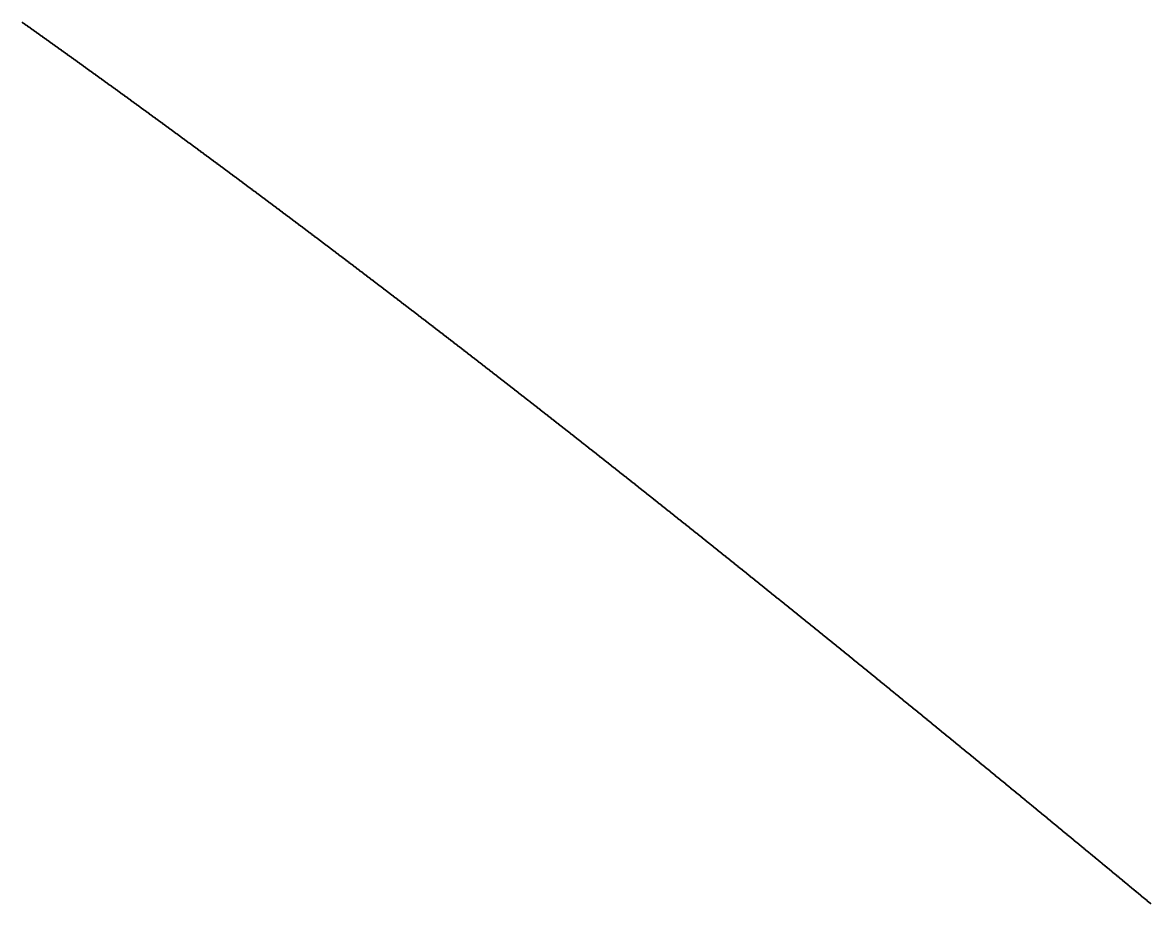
# Model space of a CAD drawing. Header units: metres. Extents: x 0 to 360, y 0 to 49.
# Drawn here: x 157.51 to 168.75, y 28.64 to 37.42 of the extents above; entities that cross this region are included whole.
import ezdxf

# ---------------------------------------------------------------- set-up
doc = ezdxf.new("R2010")
doc.units = ezdxf.units.M

msp = doc.modelspace()

# ---------------------------------------------------------------- linework, layer by layer
for p in [(157.507, 37.425), (157.513, 37.42), (157.519, 37.416), (157.525, 37.412), (157.531, 37.408), (157.537, 37.403), (157.543, 37.399), (157.549, 37.395), (157.555, 37.391), (157.561, 37.386), (157.567, 37.382), (157.573, 37.378), (157.579, 37.374), (157.585, 37.369), (157.591, 37.365), (157.597, 37.361), (157.603, 37.356), (157.609, 37.352), (157.615, 37.348), (157.621, 37.344), (157.627, 37.339), (157.633, 37.335), (157.639, 37.331), (157.645, 37.327), (157.651, 37.322), (157.657, 37.318), (157.663, 37.314), (157.669, 37.309), (157.675, 37.305), (157.681, 37.301), (157.687, 37.297), (157.693, 37.292), (157.699, 37.288), (157.705, 37.284), (157.711, 37.28), (157.717, 37.275), (157.723, 37.271), (157.729, 37.267), (157.735, 37.262), (157.741, 37.258), (157.747, 37.254), (157.753, 37.25), (157.759, 37.245), (157.765, 37.241), (157.771, 37.237), (157.777, 37.232), (157.783, 37.228), (157.789, 37.224), (157.795, 37.22), (157.801, 37.215), (157.807, 37.211), (157.813, 37.207), (157.819, 37.202), (157.825, 37.198), (157.831, 37.194), (157.837, 37.19), (157.843, 37.185), (157.849, 37.181), (157.855, 37.177), (157.861, 37.172), (157.867, 37.168), (157.873, 37.164), (157.879, 37.16), (157.885, 37.155), (157.891, 37.151), (157.897, 37.147), (157.903, 37.142), (157.909, 37.138), (157.915, 37.134), (157.921, 37.129), (157.927, 37.125), (157.933, 37.121), (157.939, 37.117), (157.945, 37.112), (157.951, 37.108), (157.957, 37.104), (157.963, 37.099), (157.969, 37.095), (157.975, 37.091), (157.981, 37.086), (157.987, 37.082), (157.993, 37.078), (157.999, 37.074), (158.005, 37.069), (158.011, 37.065), (158.017, 37.061), (158.023, 37.056), (158.029, 37.052), (158.035, 37.048), (158.041, 37.043), (158.047, 37.039), (158.053, 37.035), (158.059, 37.03), (158.065, 37.026), (158.071, 37.022), (158.077, 37.017), (158.083, 37.013), (158.089, 37.009), (158.095, 37.005), (158.101, 37), (158.107, 36.996), (158.113, 36.992), (158.119, 36.987), (158.125, 36.983), (158.131, 36.979), (158.137, 36.974), (158.143, 36.97), (158.149, 36.966), (158.155, 36.961), (158.161, 36.957), (158.167, 36.953), (158.173, 36.948), (158.179, 36.944), (158.185, 36.94), (158.191, 36.935), (158.197, 36.931), (158.203, 36.927), (158.209, 36.922), (158.215, 36.918), (158.221, 36.914), (158.227, 36.909), (158.233, 36.905), (158.239, 36.901), (158.245, 36.896), (158.251, 36.892), (158.257, 36.888), (158.263, 36.883), (158.269, 36.879), (158.275, 36.875), (158.281, 36.87), (158.287, 36.866), (158.293, 36.862), (158.299, 36.857), (158.305, 36.853), (158.311, 36.849), (158.317, 36.844), (158.323, 36.84), (158.329, 36.836), (158.335, 36.831), (158.341, 36.827), (158.347, 36.823), (158.353, 36.818), (158.359, 36.814), (158.365, 36.81), (158.371, 36.805), (158.378, 36.801), (158.384, 36.796), (158.39, 36.792), (158.396, 36.788), (158.402, 36.783), (158.408, 36.779), (158.414, 36.775), (158.42, 36.77), (158.426, 36.766), (158.432, 36.762), (158.438, 36.757), (158.444, 36.753), (158.45, 36.749), (158.456, 36.744), (158.462, 36.74), (158.468, 36.736), (158.474, 36.731), (158.48, 36.727), (158.486, 36.722), (158.492, 36.718), (158.498, 36.714), (158.504, 36.709), (158.51, 36.705), (158.516, 36.701), (158.522, 36.696), (158.528, 36.692), (158.534, 36.688), (158.54, 36.683), (158.546, 36.679), (158.552, 36.674), (158.558, 36.67), (158.564, 36.666), (158.57, 36.661), (158.576, 36.657), (158.582, 36.653), (158.588, 36.648), (158.594, 36.644), (158.6, 36.639), (158.606, 36.635), (158.612, 36.631), (158.618, 36.626), (158.624, 36.622), (158.63, 36.618), (158.636, 36.613), (158.642, 36.609), (158.648, 36.604), (158.654, 36.6), (158.66, 36.596), (158.666, 36.591), (158.672, 36.587), (158.678, 36.583), (158.684, 36.578), (158.69, 36.574), (158.696, 36.569), (158.702, 36.565), (158.708, 36.561), (158.714, 36.556), (158.72, 36.552), (158.726, 36.548), (158.732, 36.543), (158.738, 36.539), (158.744, 36.534), (158.75, 36.53), (158.756, 36.526), (158.762, 36.521), (158.768, 36.517), (158.774, 36.512), (158.78, 36.508), (158.786, 36.504), (158.792, 36.499), (158.798, 36.495), (158.804, 36.49), (158.81, 36.486), (158.816, 36.482), (158.822, 36.477), (158.828, 36.473), (158.834, 36.468), (158.84, 36.464), (158.846, 36.46), (158.852, 36.455), (158.859, 36.451), (158.865, 36.446), (158.871, 36.442), (158.877, 36.438), (158.883, 36.433), (158.889, 36.429), (158.895, 36.424), (158.901, 36.42), (158.907, 36.416), (158.913, 36.411), (158.919, 36.407), (158.925, 36.402), (158.931, 36.398), (158.937, 36.394), (158.943, 36.389), (158.949, 36.385), (158.955, 36.38), (158.961, 36.376), (158.967, 36.372), (158.973, 36.367), (158.979, 36.363), (158.985, 36.358), (158.991, 36.354), (158.997, 36.35), (159.003, 36.345), (159.009, 36.341), (159.015, 36.336), (159.021, 36.332), (159.027, 36.327), (159.033, 36.323), (159.039, 36.319), (159.045, 36.314), (159.051, 36.31), (159.057, 36.305), (159.063, 36.301), (159.069, 36.297), (159.075, 36.292), (159.081, 36.288), (159.087, 36.283), (159.093, 36.279), (159.099, 36.274), (159.105, 36.27), (159.111, 36.266), (159.117, 36.261), (159.123, 36.257), (159.129, 36.252), (159.135, 36.248), (159.141, 36.243), (159.147, 36.239), (159.153, 36.235), (159.159, 36.23), (159.165, 36.226), (159.172, 36.221), (159.178, 36.217), (159.184, 36.212), (159.19, 36.208), (159.196, 36.204), (159.202, 36.199), (159.208, 36.195), (159.214, 36.19), (159.22, 36.186), (159.226, 36.181), (159.232, 36.177), (159.238, 36.173), (159.244, 36.168), (159.25, 36.164), (159.256, 36.159), (159.262, 36.155), (159.268, 36.15), (159.274, 36.146), (159.28, 36.141), (159.286, 36.137), (159.292, 36.133), (159.298, 36.128), (159.304, 36.124), (159.31, 36.119), (159.316, 36.115), (159.322, 36.11), (159.328, 36.106), (159.334, 36.101), (159.34, 36.097), (159.346, 36.093), (159.352, 36.088), (159.358, 36.084), (159.364, 36.079), (159.37, 36.075), (159.376, 36.07), (159.382, 36.066), (159.388, 36.061), (159.394, 36.057), (159.4, 36.052), (159.406, 36.048), (159.412, 36.044), (159.418, 36.039), (159.425, 36.035), (159.431, 36.03), (159.437, 36.026), (159.443, 36.021), (159.449, 36.017), (159.455, 36.012), (159.461, 36.008), (159.467, 36.003), (159.473, 35.999), (159.479, 35.994), (159.485, 35.99), (159.491, 35.986), (159.497, 35.981), (159.503, 35.977), (159.509, 35.972), (159.515, 35.968), (159.521, 35.963), (159.527, 35.959), (159.533, 35.954), (159.539, 35.95), (159.545, 35.945), (159.551, 35.941), (159.557, 35.936), (159.563, 35.932), (159.569, 35.927), (159.575, 35.923), (159.581, 35.918), (159.587, 35.914), (159.593, 35.91), (159.599, 35.905), (159.605, 35.901), (159.611, 35.896), (159.617, 35.892), (159.623, 35.887), (159.629, 35.883), (159.636, 35.878), (159.642, 35.874), (159.648, 35.869), (159.654, 35.865), (159.66, 35.86), (159.666, 35.856), (159.672, 35.851), (159.678, 35.847), (159.684, 35.842), (159.69, 35.838), (159.696, 35.833), (159.702, 35.829), (159.708, 35.824), (159.714, 35.82), (159.72, 35.815), (159.726, 35.811), (159.732, 35.806), (159.738, 35.802), (159.744, 35.797), (159.75, 35.793), (159.756, 35.788), (159.762, 35.784), (159.768, 35.78), (159.774, 35.775), (159.78, 35.771), (159.786, 35.766), (159.792, 35.762), (159.798, 35.757), (159.804, 35.753), (159.81, 35.748), (159.816, 35.744), (159.823, 35.739), (159.829, 35.735), (159.835, 35.73), (159.841, 35.726), (159.847, 35.721), (159.853, 35.717), (159.859, 35.712), (159.865, 35.708), (159.871, 35.703), (159.877, 35.699), (159.883, 35.694), (159.889, 35.69), (159.895, 35.685), (159.901, 35.681), (159.907, 35.676), (159.913, 35.672), (159.919, 35.667), (159.925, 35.662), (159.931, 35.658), (159.937, 35.653), (159.943, 35.649), (159.949, 35.644), (159.955, 35.64), (159.961, 35.635), (159.967, 35.631), (159.973, 35.626), (159.979, 35.622), (159.985, 35.617), (159.992, 35.613), (159.998, 35.608), (160.004, 35.604), (160.01, 35.599), (160.016, 35.595), (160.022, 35.59), (160.028, 35.586), (160.034, 35.581), (160.04, 35.577), (160.046, 35.572), (160.052, 35.568), (160.058, 35.563), (160.064, 35.559), (160.07, 35.554), (160.076, 35.55), (160.082, 35.545), (160.088, 35.541), (160.094, 35.536), (160.1, 35.531), (160.106, 35.527), (160.112, 35.522), (160.118, 35.518), (160.124, 35.513), (160.13, 35.509), (160.136, 35.504), (160.142, 35.5), (160.149, 35.495), (160.155, 35.491), (160.161, 35.486), (160.167, 35.482), (160.173, 35.477), (160.179, 35.473), (160.185, 35.468), (160.191, 35.464), (160.197, 35.459), (160.203, 35.454), (160.209, 35.45), (160.215, 35.445), (160.221, 35.441), (160.227, 35.436), (160.233, 35.432), (160.239, 35.427), (160.245, 35.423), (160.251, 35.418), (160.257, 35.414), (160.263, 35.409), (160.269, 35.405), (160.275, 35.4), (160.281, 35.395), (160.287, 35.391), (160.294, 35.386), (160.3, 35.382), (160.306, 35.377), (160.312, 35.373), (160.318, 35.368), (160.324, 35.364), (160.33, 35.359), (160.336, 35.355), (160.342, 35.35), (160.348, 35.345), (160.354, 35.341), (160.36, 35.336), (160.366, 35.332), (160.372, 35.327), (160.378, 35.323), (160.384, 35.318), (160.39, 35.314), (160.396, 35.309), (160.402, 35.304), (160.408, 35.3), (160.414, 35.295), (160.42, 35.291), (160.426, 35.286), (160.433, 35.282), (160.439, 35.277), (160.445, 35.273), (160.451, 35.268), (160.457, 35.263), (160.463, 35.259), (160.469, 35.254), (160.475, 35.25), (160.481, 35.245), (160.487, 35.241), (160.493, 35.236), (160.499, 35.231), (160.505, 35.227), (160.511, 35.222), (160.517, 35.218), (160.523, 35.213), (160.529, 35.209), (160.535, 35.204), (160.541, 35.2), (160.547, 35.195), (160.553, 35.19), (160.56, 35.186), (160.566, 35.181), (160.572, 35.177), (160.578, 35.172), (160.584, 35.168), (160.59, 35.163), (160.596, 35.158), (160.602, 35.154), (160.608, 35.149), (160.614, 35.145), (160.62, 35.14), (160.626, 35.135), (160.632, 35.131), (160.638, 35.126), (160.644, 35.122), (160.65, 35.117), (160.656, 35.113), (160.662, 35.108), (160.668, 35.103), (160.674, 35.099), (160.681, 35.094), (160.687, 35.09), (160.693, 35.085), (160.699, 35.081), (160.705, 35.076), (160.711, 35.071), (160.717, 35.067), (160.723, 35.062), (160.729, 35.058), (160.735, 35.053), (160.741, 35.048), (160.747, 35.044), (160.753, 35.039), (160.759, 35.035), (160.765, 35.03), (160.771, 35.025), (160.777, 35.021), (160.783, 35.016), (160.789, 35.012), (160.795, 35.007), (160.802, 35.002), (160.808, 34.998), (160.814, 34.993), (160.82, 34.989), (160.826, 34.984), (160.832, 34.98), (160.838, 34.975), (160.844, 34.97), (160.85, 34.966), (160.856, 34.961), (160.862, 34.957), (160.868, 34.952), (160.874, 34.947), (160.88, 34.943), (160.886, 34.938), (160.892, 34.934), (160.898, 34.929), (160.904, 34.924), (160.911, 34.92), (160.917, 34.915), (160.923, 34.91), (160.929, 34.906), (160.935, 34.901), (160.941, 34.897), (160.947, 34.892), (160.953, 34.887), (160.959, 34.883), (160.965, 34.878), (160.971, 34.874), (160.977, 34.869), (160.983, 34.864), (160.989, 34.86), (160.995, 34.855), (161.001, 34.851), (161.007, 34.846), (161.013, 34.841), (161.02, 34.837), (161.026, 34.832), (161.032, 34.827), (161.038, 34.823), (161.044, 34.818), (161.05, 34.814), (161.056, 34.809), (161.062, 34.804), (161.068, 34.8), (161.074, 34.795), (161.08, 34.791), (161.086, 34.786), (161.092, 34.781), (161.098, 34.777), (161.104, 34.772), (161.11, 34.767), (161.116, 34.763), (161.123, 34.758), (161.129, 34.754), (161.135, 34.749), (161.141, 34.744), (161.147, 34.74), (161.153, 34.735), (161.159, 34.73), (161.165, 34.726), (161.171, 34.721), (161.177, 34.716), (161.183, 34.712), (161.189, 34.707), (161.195, 34.703), (161.201, 34.698), (161.207, 34.693), (161.213, 34.689), (161.22, 34.684), (161.226, 34.679), (161.232, 34.675), (161.238, 34.67), (161.244, 34.666), (161.25, 34.661), (161.256, 34.656), (161.262, 34.652), (161.268, 34.647), (161.274, 34.642), (161.28, 34.638), (161.286, 34.633), (161.292, 34.628), (161.298, 34.624), (161.304, 34.619), (161.31, 34.614), (161.317, 34.61), (161.323, 34.605), (161.329, 34.601), (161.335, 34.596), (161.341, 34.591), (161.347, 34.587), (161.353, 34.582), (161.359, 34.577), (161.365, 34.573), (161.371, 34.568), (161.377, 34.563), (161.383, 34.559), (161.389, 34.554), (161.395, 34.549), (161.401, 34.545), (161.407, 34.54), (161.414, 34.535), (161.42, 34.531), (161.426, 34.526), (161.432, 34.522), (161.438, 34.517), (161.444, 34.512), (161.45, 34.508), (161.456, 34.503), (161.462, 34.498), (161.468, 34.494), (161.474, 34.489), (161.48, 34.484), (161.486, 34.48), (161.492, 34.475), (161.499, 34.47), (161.505, 34.466), (161.511, 34.461), (161.517, 34.456), (161.523, 34.452), (161.529, 34.447), (161.535, 34.442), (161.541, 34.438), (161.547, 34.433), (161.553, 34.428), (161.559, 34.424), (161.565, 34.419), (161.571, 34.414), (161.577, 34.41), (161.583, 34.405), (161.59, 34.4), (161.596, 34.396), (161.602, 34.391), (161.608, 34.386), (161.614, 34.382), (161.62, 34.377), (161.626, 34.372), (161.632, 34.368), (161.638, 34.363), (161.644, 34.358), (161.65, 34.354), (161.656, 34.349), (161.662, 34.344), (161.668, 34.34), (161.675, 34.335), (161.681, 34.33), (161.687, 34.326), (161.693, 34.321), (161.699, 34.316), (161.705, 34.311), (161.711, 34.307), (161.717, 34.302), (161.723, 34.297), (161.729, 34.293), (161.735, 34.288), (161.741, 34.283), (161.747, 34.279), (161.753, 34.274), (161.76, 34.269), (161.766, 34.265), (161.772, 34.26), (161.778, 34.255), (161.784, 34.251), (161.79, 34.246), (161.796, 34.241), (161.802, 34.237), (161.808, 34.232), (161.814, 34.227), (161.82, 34.222), (161.826, 34.218), (161.832, 34.213), (161.839, 34.208), (161.845, 34.204), (161.851, 34.199), (161.857, 34.194), (161.863, 34.19), (161.869, 34.185), (161.875, 34.18), (161.881, 34.176), (161.887, 34.171), (161.893, 34.166), (161.899, 34.161), (161.905, 34.157), (161.911, 34.152), (161.918, 34.147), (161.924, 34.143), (161.93, 34.138), (161.936, 34.133), (161.942, 34.129), (161.948, 34.124), (161.954, 34.119), (161.96, 34.114), (161.966, 34.11), (161.972, 34.105), (161.978, 34.1), (161.984, 34.096), (161.99, 34.091), (161.997, 34.086), (162.003, 34.081), (162.009, 34.077), (162.015, 34.072), (162.021, 34.067), (162.027, 34.063), (162.033, 34.058), (162.039, 34.053), (162.045, 34.049), (162.051, 34.044), (162.057, 34.039), (162.063, 34.034), (162.069, 34.03), (162.076, 34.025), (162.082, 34.02), (162.088, 34.016), (162.094, 34.011), (162.1, 34.006), (162.106, 34.001), (162.112, 33.997), (162.118, 33.992), (162.124, 33.987), (162.13, 33.983), (162.136, 33.978), (162.142, 33.973), (162.149, 33.968), (162.155, 33.964), (162.161, 33.959), (162.167, 33.954), (162.173, 33.949), (162.179, 33.945), (162.185, 33.94), (162.191, 33.935), (162.197, 33.931), (162.203, 33.926), (162.209, 33.921), (162.215, 33.916), (162.222, 33.912), (162.228, 33.907), (162.234, 33.902), (162.24, 33.897), (162.246, 33.893), (162.252, 33.888), (162.258, 33.883), (162.264, 33.879), (162.27, 33.874), (162.276, 33.869), (162.282, 33.864), (162.288, 33.86), (162.295, 33.855), (162.301, 33.85), (162.307, 33.845), (162.313, 33.841), (162.319, 33.836), (162.325, 33.831), (162.331, 33.826), (162.337, 33.822), (162.343, 33.817), (162.349, 33.812), (162.355, 33.808), (162.362, 33.803), (162.368, 33.798), (162.374, 33.793), (162.38, 33.789), (162.386, 33.784), (162.392, 33.779), (162.398, 33.774), (162.404, 33.77), (162.41, 33.765), (162.416, 33.76), (162.422, 33.755), (162.429, 33.751), (162.435, 33.746), (162.441, 33.741), (162.447, 33.736), (162.453, 33.732), (162.459, 33.727), (162.465, 33.722), (162.471, 33.717), (162.477, 33.713), (162.483, 33.708), (162.489, 33.703), (162.495, 33.698), (162.502, 33.694), (162.508, 33.689), (162.514, 33.684), (162.52, 33.679), (162.526, 33.675), (162.532, 33.67), (162.538, 33.665), (162.544, 33.66), (162.55, 33.656), (162.556, 33.651), (162.563, 33.646), (162.569, 33.641), (162.575, 33.637), (162.581, 33.632), (162.587, 33.627), (162.593, 33.622), (162.599, 33.618), (162.605, 33.613), (162.611, 33.608), (162.617, 33.603), (162.623, 33.598), (162.63, 33.594), (162.636, 33.589), (162.642, 33.584), (162.648, 33.579), (162.654, 33.575), (162.66, 33.57), (162.666, 33.565), (162.672, 33.56), (162.678, 33.556), (162.684, 33.551), (162.69, 33.546), (162.697, 33.541), (162.703, 33.536), (162.709, 33.532), (162.715, 33.527), (162.721, 33.522), (162.727, 33.517), (162.733, 33.513), (162.739, 33.508), (162.745, 33.503), (162.751, 33.498), (162.758, 33.494), (162.764, 33.489), (162.77, 33.484), (162.776, 33.479), (162.782, 33.474), (162.788, 33.47), (162.794, 33.465), (162.8, 33.46), (162.806, 33.455), (162.812, 33.451), (162.819, 33.446), (162.825, 33.441), (162.831, 33.436), (162.837, 33.431), (162.843, 33.427), (162.849, 33.422), (162.855, 33.417), (162.861, 33.412), (162.867, 33.407), (162.873, 33.403), (162.88, 33.398), (162.886, 33.393), (162.892, 33.388), (162.898, 33.384), (162.904, 33.379), (162.91, 33.374), (162.916, 33.369), (162.922, 33.364), (162.928, 33.36), (162.934, 33.355), (162.941, 33.35), (162.947, 33.345), (162.953, 33.34), (162.959, 33.336), (162.965, 33.331), (162.971, 33.326), (162.977, 33.321), (162.983, 33.316), (162.989, 33.312), (162.995, 33.307), (163.002, 33.302), (163.008, 33.297), (163.014, 33.292), (163.02, 33.288), (163.026, 33.283), (163.032, 33.278), (163.038, 33.273), (163.044, 33.269), (163.05, 33.264), (163.057, 33.259), (163.063, 33.254), (163.069, 33.249), (163.075, 33.244), (163.081, 33.24), (163.087, 33.235), (163.093, 33.23), (163.099, 33.225), (163.105, 33.22), (163.111, 33.216), (163.118, 33.211), (163.124, 33.206), (163.13, 33.201), (163.136, 33.196), (163.142, 33.192), (163.148, 33.187), (163.154, 33.182), (163.16, 33.177), (163.166, 33.172), (163.173, 33.168), (163.179, 33.163), (163.185, 33.158), (163.191, 33.153), (163.197, 33.148), (163.203, 33.144), (163.209, 33.139), (163.215, 33.134), (163.221, 33.129), (163.228, 33.124), (163.234, 33.119), (163.24, 33.115), (163.246, 33.11), (163.252, 33.105), (163.258, 33.1), (163.264, 33.095), (163.27, 33.091), (163.276, 33.086), (163.283, 33.081), (163.289, 33.076), (163.295, 33.071), (163.301, 33.066), (163.307, 33.062), (163.313, 33.057), (163.319, 33.052), (163.325, 33.047), (163.331, 33.042), (163.338, 33.037), (163.344, 33.033), (163.35, 33.028), (163.356, 33.023), (163.362, 33.018), (163.368, 33.013), (163.374, 33.009), (163.38, 33.004), (163.386, 32.999), (163.393, 32.994), (163.399, 32.989), (163.405, 32.984), (163.411, 32.98), (163.417, 32.975), (163.423, 32.97), (163.429, 32.965), (163.435, 32.96), (163.441, 32.955), (163.448, 32.951), (163.454, 32.946), (163.46, 32.941), (163.466, 32.936), (163.472, 32.931), (163.478, 32.926), (163.484, 32.922), (163.49, 32.917), (163.496, 32.912), (163.503, 32.907), (163.509, 32.902), (163.515, 32.897), (163.521, 32.893), (163.527, 32.888), (163.533, 32.883), (163.539, 32.878), (163.545, 32.873), (163.552, 32.868), (163.558, 32.863), (163.564, 32.859), (163.57, 32.854), (163.576, 32.849), (163.582, 32.844), (163.588, 32.839), (163.594, 32.834), (163.6, 32.83), (163.607, 32.825), (163.613, 32.82), (163.619, 32.815), (163.625, 32.81), (163.631, 32.805), (163.637, 32.8), (163.643, 32.796), (163.649, 32.791), (163.656, 32.786), (163.662, 32.781), (163.668, 32.776), (163.674, 32.771), (163.68, 32.766), (163.686, 32.762), (163.692, 32.757), (163.698, 32.752), (163.704, 32.747), (163.711, 32.742), (163.717, 32.737), (163.723, 32.732), (163.729, 32.728), (163.735, 32.723), (163.741, 32.718), (163.747, 32.713), (163.753, 32.708), (163.76, 32.703), (163.766, 32.698), (163.772, 32.694), (163.778, 32.689), (163.784, 32.684), (163.79, 32.679), (163.796, 32.674), (163.802, 32.669), (163.809, 32.664), (163.815, 32.66), (163.821, 32.655), (163.827, 32.65), (163.833, 32.645), (163.839, 32.64), (163.845, 32.635), (163.851, 32.63), (163.858, 32.625), (163.864, 32.621), (163.87, 32.616), (163.876, 32.611), (163.882, 32.606), (163.888, 32.601), (163.894, 32.596), (163.9, 32.591), (163.907, 32.587), (163.913, 32.582), (163.919, 32.577), (163.925, 32.572), (163.931, 32.567), (163.937, 32.562), (163.943, 32.557), (163.95, 32.552), (163.956, 32.548), (163.962, 32.543), (163.968, 32.538), (163.974, 32.533), (163.98, 32.528), (163.986, 32.523), (163.992, 32.518), (163.999, 32.513), (164.005, 32.508), (164.011, 32.504), (164.017, 32.499), (164.023, 32.494), (164.029, 32.489), (164.035, 32.484), (164.041, 32.479), (164.048, 32.474), (164.054, 32.469), (164.06, 32.465), (164.066, 32.46), (164.072, 32.455), (164.078, 32.45), (164.084, 32.445), (164.091, 32.44), (164.097, 32.435), (164.103, 32.43), (164.109, 32.425), (164.115, 32.421), (164.121, 32.416), (164.127, 32.411), (164.133, 32.406), (164.14, 32.401), (164.146, 32.396), (164.152, 32.391), (164.158, 32.386), (164.164, 32.381), (164.17, 32.377), (164.176, 32.372), (164.183, 32.367), (164.189, 32.362), (164.195, 32.357), (164.201, 32.352), (164.207, 32.347), (164.213, 32.342), (164.219, 32.337), (164.225, 32.332), (164.232, 32.328), (164.238, 32.323), (164.244, 32.318), (164.25, 32.313), (164.256, 32.308), (164.262, 32.303), (164.268, 32.298), (164.275, 32.293), (164.281, 32.288), (164.287, 32.283), (164.293, 32.279), (164.299, 32.274), (164.305, 32.269), (164.311, 32.264), (164.318, 32.259), (164.324, 32.254), (164.33, 32.249), (164.336, 32.244), (164.342, 32.239), (164.348, 32.234), (164.354, 32.229), (164.36, 32.225), (164.367, 32.22), (164.373, 32.215), (164.379, 32.21), (164.385, 32.205), (164.391, 32.2), (164.397, 32.195), (164.403, 32.19), (164.41, 32.185), (164.416, 32.18), (164.422, 32.175), (164.428, 32.17), (164.434, 32.166), (164.44, 32.161), (164.446, 32.156), (164.453, 32.151), (164.459, 32.146), (164.465, 32.141), (164.471, 32.136), (164.477, 32.131), (164.483, 32.126), (164.489, 32.121), (164.496, 32.116), (164.502, 32.111), (164.508, 32.107), (164.514, 32.102), (164.52, 32.097), (164.526, 32.092), (164.532, 32.087), (164.539, 32.082), (164.545, 32.077), (164.551, 32.072), (164.557, 32.067), (164.563, 32.062), (164.569, 32.057), (164.576, 32.052), (164.582, 32.047), (164.588, 32.043), (164.594, 32.038), (164.6, 32.033), (164.606, 32.028), (164.612, 32.023), (164.619, 32.018), (164.625, 32.013), (164.631, 32.008), (164.637, 32.003), (164.643, 31.998), (164.649, 31.993), (164.655, 31.988), (164.662, 31.983), (164.668, 31.978), (164.674, 31.973), (164.68, 31.969), (164.686, 31.964), (164.692, 31.959), (164.698, 31.954), (164.705, 31.949), (164.711, 31.944), (164.717, 31.939), (164.723, 31.934), (164.729, 31.929), (164.735, 31.924), (164.742, 31.919), (164.748, 31.914), (164.754, 31.909), (164.76, 31.904), (164.766, 31.899), (164.772, 31.894), (164.778, 31.89), (164.785, 31.885), (164.791, 31.88), (164.797, 31.875), (164.803, 31.87), (164.809, 31.865), (164.815, 31.86), (164.821, 31.855), (164.828, 31.85), (164.834, 31.845), (164.84, 31.84), (164.846, 31.835), (164.852, 31.83), (164.858, 31.825), (164.865, 31.82), (164.871, 31.815), (164.877, 31.81), (164.883, 31.805), (164.889, 31.8), (164.895, 31.796), (164.901, 31.791), (164.908, 31.786), (164.914, 31.781), (164.92, 31.776), (164.926, 31.771), (164.932, 31.766), (164.938, 31.761), (164.945, 31.756), (164.951, 31.751), (164.957, 31.746), (164.963, 31.741), (164.969, 31.736), (164.975, 31.731), (164.982, 31.726), (164.988, 31.721), (164.994, 31.716), (165, 31.711), (165.006, 31.706), (165.012, 31.701), (165.018, 31.696), (165.025, 31.691), (165.031, 31.686), (165.037, 31.681), (165.043, 31.677), (165.049, 31.672), (165.055, 31.667), (165.062, 31.662), (165.068, 31.657), (165.074, 31.652), (165.08, 31.647), (165.086, 31.642), (165.092, 31.637), (165.099, 31.632), (165.105, 31.627), (165.111, 31.622), (165.117, 31.617), (165.123, 31.612), (165.129, 31.607), (165.136, 31.602), (165.142, 31.597), (165.148, 31.592), (165.154, 31.587), (165.16, 31.582), (165.166, 31.577), (165.173, 31.572), (165.179, 31.567), (165.185, 31.562), (165.191, 31.557), (165.197, 31.552), (165.203, 31.547), (165.209, 31.542), (165.216, 31.537), (165.222, 31.532), (165.228, 31.527), (165.234, 31.522), (165.24, 31.517), (165.246, 31.512), (165.253, 31.507), (165.259, 31.502), (165.265, 31.498), (165.271, 31.493), (165.277, 31.488), (165.283, 31.483), (165.29, 31.478), (165.296, 31.473), (165.302, 31.468), (165.308, 31.463), (165.314, 31.458), (165.32, 31.453), (165.327, 31.448), (165.333, 31.443), (165.339, 31.438), (165.345, 31.433), (165.351, 31.428), (165.358, 31.423), (165.364, 31.418), (165.37, 31.413), (165.376, 31.408), (165.382, 31.403), (165.388, 31.398), (165.395, 31.393), (165.401, 31.388), (165.407, 31.383), (165.413, 31.378), (165.419, 31.373), (165.425, 31.368), (165.432, 31.363), (165.438, 31.358), (165.444, 31.353), (165.45, 31.348), (165.456, 31.343), (165.462, 31.338), (165.469, 31.333), (165.475, 31.328), (165.481, 31.323), (165.487, 31.318), (165.493, 31.313), (165.499, 31.308), (165.506, 31.303), (165.512, 31.298), (165.518, 31.293), (165.524, 31.288), (165.53, 31.283), (165.537, 31.278), (165.543, 31.273), (165.549, 31.268), (165.555, 31.263), (165.561, 31.258), (165.567, 31.253), (165.574, 31.248), (165.58, 31.243), (165.586, 31.238), (165.592, 31.233), (165.598, 31.228), (165.604, 31.223), (165.611, 31.218), (165.617, 31.213), (165.623, 31.208), (165.629, 31.203), (165.635, 31.198), (165.642, 31.193), (165.648, 31.188), (165.654, 31.183), (165.66, 31.178), (165.666, 31.173), (165.672, 31.168), (165.679, 31.163), (165.685, 31.158), (165.691, 31.153), (165.697, 31.148), (165.703, 31.143), (165.709, 31.138), (165.716, 31.133), (165.722, 31.128), (165.728, 31.123), (165.734, 31.118), (165.74, 31.113), (165.747, 31.108), (165.753, 31.103), (165.759, 31.098), (165.765, 31.093), (165.771, 31.088), (165.778, 31.083), (165.784, 31.077), (165.79, 31.072), (165.796, 31.067), (165.802, 31.062), (165.808, 31.057), (165.815, 31.052), (165.821, 31.047), (165.827, 31.042), (165.833, 31.037), (165.839, 31.032), (165.846, 31.027), (165.852, 31.022), (165.858, 31.017), (165.864, 31.012), (165.87, 31.007), (165.876, 31.002), (165.883, 30.997), (165.889, 30.992), (165.895, 30.987), (165.901, 30.982), (165.907, 30.977), (165.914, 30.972), (165.92, 30.967), (165.926, 30.962), (165.932, 30.957), (165.938, 30.952), (165.945, 30.947), (165.951, 30.942), (165.957, 30.937), (165.963, 30.932), (165.969, 30.927), (165.975, 30.922), (165.982, 30.917), (165.988, 30.912), (165.994, 30.907), (166, 30.902), (166.006, 30.897), (166.013, 30.891), (166.019, 30.886), (166.025, 30.881), (166.031, 30.876), (166.037, 30.871), (166.044, 30.866), (166.05, 30.861), (166.056, 30.856), (166.062, 30.851), (166.068, 30.846), (166.075, 30.841), (166.081, 30.836), (166.087, 30.831), (166.093, 30.826), (166.099, 30.821), (166.105, 30.816), (166.112, 30.811), (166.118, 30.806), (166.124, 30.801), (166.13, 30.796), (166.136, 30.791), (166.143, 30.786), (166.149, 30.781), (166.155, 30.776), (166.161, 30.77), (166.167, 30.765), (166.174, 30.76), (166.18, 30.755), (166.186, 30.75), (166.192, 30.745), (166.198, 30.74), (166.205, 30.735), (166.211, 30.73), (166.217, 30.725), (166.223, 30.72), (166.229, 30.715), (166.236, 30.71), (166.242, 30.705), (166.248, 30.7), (166.254, 30.695), (166.26, 30.69), (166.267, 30.685), (166.273, 30.68), (166.279, 30.675), (166.285, 30.669), (166.291, 30.664), (166.298, 30.659), (166.304, 30.654), (166.31, 30.649), (166.316, 30.644), (166.322, 30.639), (166.329, 30.634), (166.335, 30.629), (166.341, 30.624), (166.347, 30.619), (166.353, 30.614), (166.36, 30.609), (166.366, 30.604), (166.372, 30.599), (166.378, 30.594), (166.384, 30.589), (166.391, 30.583), (166.397, 30.578), (166.403, 30.573), (166.409, 30.568), (166.415, 30.563), (166.422, 30.558), (166.428, 30.553), (166.434, 30.548), (166.44, 30.543), (166.446, 30.538), (166.453, 30.533), (166.459, 30.528), (166.465, 30.523), (166.471, 30.518), (166.477, 30.513), (166.484, 30.507), (166.49, 30.502), (166.496, 30.497), (166.502, 30.492), (166.508, 30.487), (166.515, 30.482), (166.521, 30.477), (166.527, 30.472), (166.533, 30.467), (166.54, 30.462), (166.546, 30.457), (166.552, 30.452), (166.558, 30.447), (166.564, 30.442), (166.571, 30.436), (166.577, 30.431), (166.583, 30.426), (166.589, 30.421), (166.595, 30.416), (166.602, 30.411), (166.608, 30.406), (166.614, 30.401), (166.62, 30.396), (166.626, 30.391), (166.633, 30.386), (166.639, 30.381), (166.645, 30.376), (166.651, 30.37), (166.658, 30.365), (166.664, 30.36), (166.67, 30.355), (166.676, 30.35), (166.682, 30.345), (166.689, 30.34), (166.695, 30.335), (166.701, 30.33), (166.707, 30.325), (166.713, 30.32), (166.72, 30.315), (166.726, 30.309), (166.732, 30.304), (166.738, 30.299), (166.745, 30.294), (166.751, 30.289), (166.757, 30.284), (166.763, 30.279), (166.769, 30.274), (166.776, 30.269), (166.782, 30.264), (166.788, 30.259), (166.794, 30.253), (166.8, 30.248), (166.807, 30.243), (166.813, 30.238), (166.819, 30.233), (166.825, 30.228), (166.832, 30.223), (166.838, 30.218), (166.844, 30.213), (166.85, 30.208), (166.856, 30.203), (166.863, 30.197), (166.869, 30.192), (166.875, 30.187), (166.881, 30.182), (166.888, 30.177), (166.894, 30.172), (166.9, 30.167), (166.906, 30.162), (166.912, 30.157), (166.919, 30.152), (166.925, 30.146), (166.931, 30.141), (166.937, 30.136), (166.944, 30.131), (166.95, 30.126), (166.956, 30.121), (166.962, 30.116), (166.968, 30.111), (166.975, 30.106), (166.981, 30.101), (166.987, 30.095), (166.993, 30.09), (167, 30.085), (167.006, 30.08), (167.012, 30.075), (167.018, 30.07), (167.024, 30.065), (167.031, 30.06), (167.037, 30.055), (167.043, 30.05), (167.049, 30.044), (167.056, 30.039), (167.062, 30.034), (167.068, 30.029), (167.074, 30.024), (167.08, 30.019), (167.087, 30.014), (167.093, 30.009), (167.099, 30.004), (167.105, 29.998), (167.112, 29.993), (167.118, 29.988), (167.124, 29.983), (167.13, 29.978), (167.137, 29.973), (167.143, 29.968), (167.149, 29.963), (167.155, 29.958), (167.161, 29.952), (167.168, 29.947), (167.174, 29.942), (167.18, 29.937), (167.186, 29.932), (167.193, 29.927), (167.199, 29.922), (167.205, 29.917), (167.211, 29.911), (167.218, 29.906), (167.224, 29.901), (167.23, 29.896), (167.236, 29.891), (167.242, 29.886), (167.249, 29.881), (167.255, 29.876), (167.261, 29.87), (167.267, 29.865), (167.274, 29.86), (167.28, 29.855), (167.286, 29.85), (167.292, 29.845), (167.299, 29.84), (167.305, 29.835), (167.311, 29.83), (167.317, 29.824), (167.324, 29.819), (167.33, 29.814), (167.336, 29.809), (167.342, 29.804), (167.348, 29.799), (167.355, 29.794), (167.361, 29.788), (167.367, 29.783), (167.373, 29.778), (167.38, 29.773), (167.386, 29.768), (167.392, 29.763), (167.398, 29.758), (167.405, 29.753), (167.411, 29.747), (167.417, 29.742), (167.423, 29.737), (167.43, 29.732), (167.436, 29.727), (167.442, 29.722), (167.448, 29.717), (167.455, 29.712), (167.461, 29.706), (167.467, 29.701), (167.473, 29.696), (167.479, 29.691), (167.486, 29.686), (167.492, 29.681), (167.498, 29.676), (167.504, 29.67), (167.511, 29.665), (167.517, 29.66), (167.523, 29.655), (167.529, 29.65), (167.536, 29.645), (167.542, 29.64), (167.548, 29.634), (167.554, 29.629), (167.561, 29.624), (167.567, 29.619), (167.573, 29.614), (167.579, 29.609), (167.586, 29.604), (167.592, 29.598), (167.598, 29.593), (167.604, 29.588), (167.611, 29.583), (167.617, 29.578), (167.623, 29.573), (167.629, 29.568), (167.636, 29.562), (167.642, 29.557), (167.648, 29.552), (167.654, 29.547), (167.661, 29.542), (167.667, 29.537), (167.673, 29.532), (167.679, 29.526), (167.686, 29.521), (167.692, 29.516), (167.698, 29.511), (167.704, 29.506), (167.711, 29.501), (167.717, 29.496), (167.723, 29.49), (167.729, 29.485), (167.736, 29.48), (167.742, 29.475), (167.748, 29.47), (167.754, 29.465), (167.761, 29.459), (167.767, 29.454), (167.773, 29.449), (167.779, 29.444), (167.786, 29.439), (167.792, 29.434), (167.798, 29.429), (167.804, 29.423), (167.811, 29.418), (167.817, 29.413), (167.823, 29.408), (167.829, 29.403), (167.836, 29.398), (167.842, 29.392), (167.848, 29.387), (167.854, 29.382), (167.861, 29.377), (167.867, 29.372), (167.873, 29.367), (167.879, 29.361), (167.886, 29.356), (167.892, 29.351), (167.898, 29.346), (167.904, 29.341), (167.911, 29.336), (167.917, 29.331), (167.923, 29.325), (167.929, 29.32), (167.936, 29.315), (167.942, 29.31), (167.948, 29.305), (167.955, 29.3), (167.961, 29.294), (167.967, 29.289), (167.973, 29.284), (167.98, 29.279), (167.986, 29.274), (167.992, 29.269), (167.998, 29.263), (168.005, 29.258), (168.011, 29.253), (168.017, 29.248), (168.023, 29.243), (168.03, 29.238), (168.036, 29.232), (168.042, 29.227), (168.048, 29.222), (168.055, 29.217), (168.061, 29.212), (168.067, 29.206), (168.074, 29.201), (168.08, 29.196), (168.086, 29.191), (168.092, 29.186), (168.099, 29.181), (168.105, 29.175), (168.111, 29.17), (168.117, 29.165), (168.124, 29.16), (168.13, 29.155), (168.136, 29.15), (168.142, 29.144), (168.149, 29.139), (168.155, 29.134), (168.161, 29.129), (168.168, 29.124), (168.174, 29.118), (168.18, 29.113), (168.186, 29.108), (168.193, 29.103), (168.199, 29.098), (168.205, 29.093), (168.211, 29.087), (168.218, 29.082), (168.224, 29.077), (168.23, 29.072), (168.236, 29.067), (168.243, 29.061), (168.249, 29.056), (168.255, 29.051), (168.262, 29.046), (168.268, 29.041), (168.274, 29.036), (168.28, 29.03), (168.287, 29.025), (168.293, 29.02), (168.299, 29.015), (168.305, 29.01), (168.312, 29.004), (168.318, 28.999), (168.324, 28.994), (168.331, 28.989), (168.337, 28.984), (168.343, 28.979), (168.349, 28.973), (168.356, 28.968), (168.362, 28.963), (168.368, 28.958), (168.374, 28.953), (168.381, 28.947), (168.387, 28.942), (168.393, 28.937), (168.4, 28.932), (168.406, 28.927), (168.412, 28.921), (168.418, 28.916), (168.425, 28.911), (168.431, 28.906), (168.437, 28.901), (168.444, 28.895), (168.45, 28.89), (168.456, 28.885), (168.462, 28.88), (168.469, 28.875), (168.475, 28.869), (168.481, 28.864), (168.488, 28.859), (168.494, 28.854), (168.5, 28.849), (168.506, 28.843), (168.513, 28.838), (168.519, 28.833), (168.525, 28.828), (168.531, 28.823), (168.538, 28.817), (168.544, 28.812), (168.55, 28.807), (168.557, 28.802), (168.563, 28.797), (168.569, 28.791), (168.575, 28.786), (168.582, 28.781), (168.588, 28.776), (168.594, 28.771), (168.601, 28.765), (168.607, 28.76), (168.613, 28.755), (168.619, 28.75), (168.626, 28.745), (168.632, 28.739), (168.638, 28.734), (168.645, 28.729), (168.651, 28.724), (168.657, 28.719), (168.663, 28.713), (168.67, 28.708), (168.676, 28.703), (168.682, 28.698), (168.689, 28.693), (168.695, 28.687), (168.701, 28.682), (168.708, 28.677), (168.714, 28.672), (168.72, 28.666), (168.726, 28.661), (168.733, 28.656), (168.739, 28.651), (168.745, 28.646), (168.752, 28.64)]:
    msp.add_point(p)

doc.saveas('drawing.dxf')
